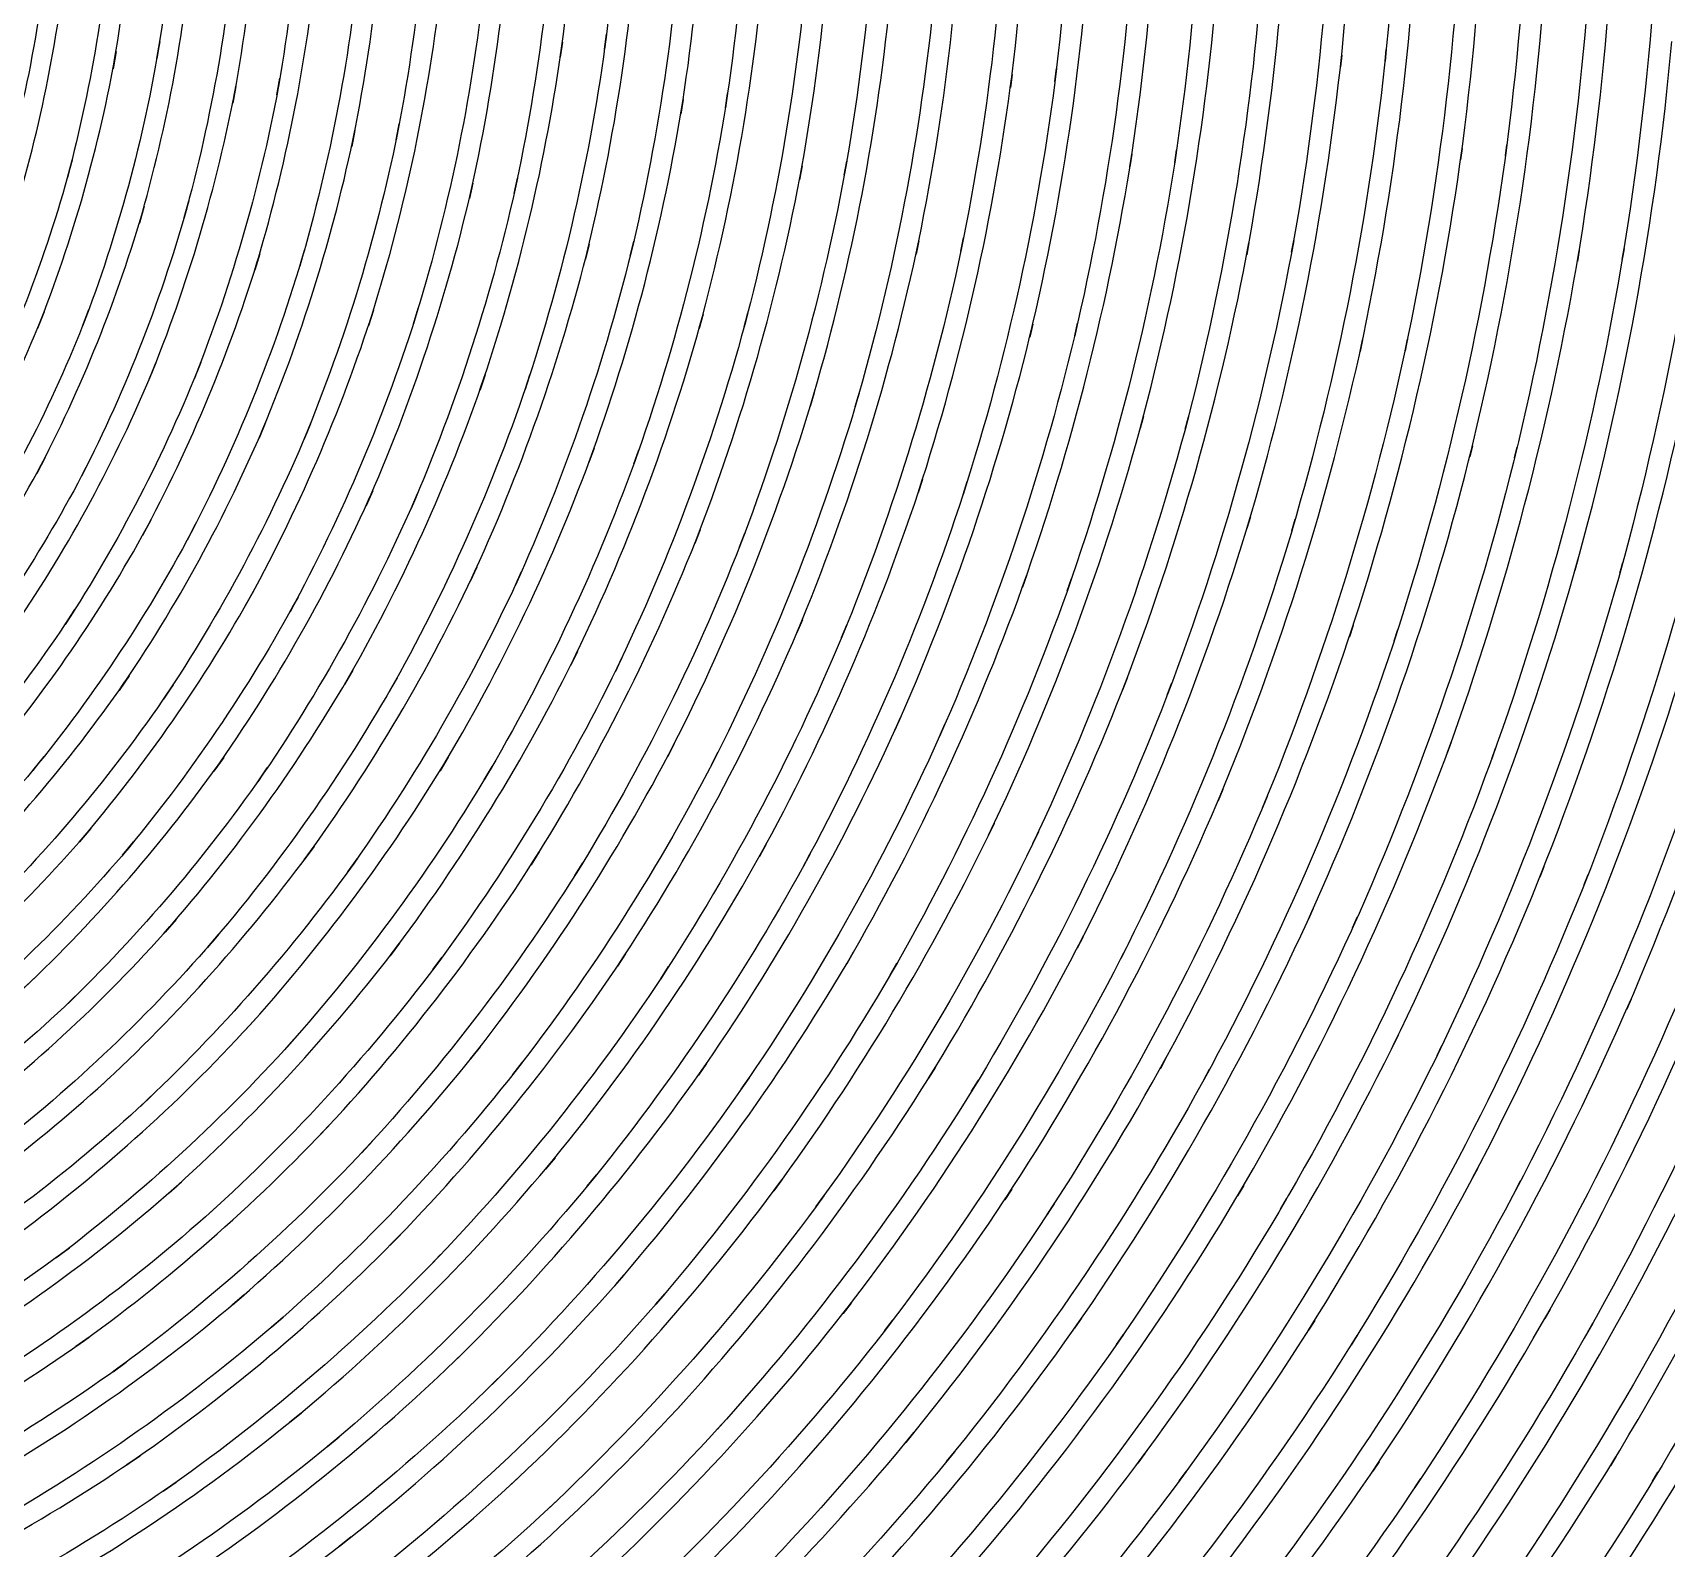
# Model space of a CAD drawing. Extents: x -32 to 185, y 69 to 286.
# Drawn here: x 103.67 to 136.76, y 153.86 to 184.56 of the extents above; entities that cross this region are included whole.
import ezdxf

# ---------------------------------------------------------------- set-up
doc = ezdxf.new("R2010")
doc.units = 0
doc.layers.add('Ebene_1', color=7, linetype='CONTINUOUS')

msp = doc.modelspace()

# ---------------------------------------------------------------- linework, layer by layer
at = {"layer": 'Ebene_1', "color": 7}
for p, q in [((106.189172, 184.035327), (106.246445, 184.382527)), ((114.401325, 184.366746), (114.359071, 184.060527)), ((115.255835, 184.225727), (115.29529, 184.527873)), ((105.361899, 184.179145), (105.300044, 183.828636)), ((130.185704, 184.106854), (130.160249, 183.866818)), ((131.063886, 183.981363), (131.088068, 184.217582)), ((123.509734, 183.713072), (123.475879, 183.447581)), ((124.378498, 183.570272), (124.410825, 183.831436)), ((107.788483, 183.467945), (107.724337, 183.129144)), ((108.620338, 183.301981), (108.680665, 183.636199)), ((117.702274, 183.040308), (117.747074, 183.33049)), ((116.847255, 183.203981), (116.800164, 182.909726)), ((111.035213, 182.391216), (111.098849, 182.713217)), ((110.200812, 182.579071), (110.133612, 182.252998)), ((125.937081, 182.096707), (125.897372, 181.841907)), ((126.804064, 181.928961), (126.842246, 182.180962)), ((132.625779, 182.214562), (132.594215, 181.983689)), ((133.501161, 182.062598), (133.531707, 182.290671)), ((104.376807, 181.628088), (104.469461, 181.978343)), ((119.257293, 181.863034), (119.205366, 181.580488)), ((120.111549, 181.676198), (120.16144, 181.954925)), ((112.588705, 181.513543), (112.517942, 181.200452)), ((113.424124, 181.304306), (113.491579, 181.61307)), ((105.933863, 181.045942), (105.835354, 180.704088)), ((106.741282, 180.815324), (106.835209, 181.154124)), ((115.776636, 180.040232), (115.847908, 180.336524)), ((121.621514, 180.345433), (121.564496, 180.074596)), ((122.473478, 180.135433), (122.52846, 180.40296)), ((129.171084, 180.110742), (129.214866, 180.35256)), ((108.271101, 180.080705), (108.171319, 179.750559)), ((109.080811, 179.827178), (109.176266, 180.153251)), ((114.94198, 180.271869), (114.867653, 179.97176)), ((128.307156, 180.303433), (128.261847, 180.05856)), ((134.996617, 180.144851), (134.959454, 179.922378)), ((135.868691, 179.966669), (135.904836, 180.186596)), ((103.906406, 178.905468), (103.771243, 178.564886)), ((104.683025, 178.613504), (104.812844, 178.952304)), ((110.575503, 178.940341), (110.47394, 178.623686)), ((111.385213, 178.665686), (111.482704, 178.978522)), ((117.25071, 178.855577), (117.172564, 178.56794)), ((118.083329, 178.60154), (118.158674, 178.885613)), ((123.92948, 178.653213), (123.867625, 178.393576)), ((124.778135, 178.419285), (124.837953, 178.675613)), ((130.609522, 178.335285), (130.558868, 178.099576)), ((131.469378, 178.116631), (131.518505, 178.349285)), ((106.169827, 177.869976), (106.035172, 177.53983)), ((106.947973, 177.554339), (107.077028, 177.880921)), ((112.836633, 177.627394), (112.733033, 177.323466)), ((113.644815, 177.330084), (113.744852, 177.630194)), ((119.504457, 177.265939), (119.422748, 176.990775)), ((120.334022, 176.989248), (120.413185, 177.261103)), ((126.171263, 176.788411), (126.104573, 176.538956)), ((127.015337, 176.529284), (127.080246, 176.775684)), ((108.391247, 176.661393), (108.256847, 176.343974)), ((109.169139, 176.323611), (109.298702, 176.637975)), ((115.044562, 176.142629), (114.938417, 175.851683)), ((115.849945, 175.823429), (115.952272, 176.110811)), ((132.834506, 176.194302), (132.778506, 175.96801)), ((133.689016, 175.950447), (133.743234, 176.173683)), ((103.926006, 175.956556), (103.755715, 175.632774)), ((104.667498, 175.583901), (104.832444, 175.90692)), ((121.694059, 175.506265), (121.608277, 175.242301)), ((122.518787, 175.20641), (122.601769, 175.466301)), ((110.561249, 175.282773), (110.42634, 174.978591)), ((111.337104, 174.922846), (111.467177, 175.223719)), ((128.337193, 174.753064), (128.26592, 174.514045)), ((106.066481, 174.686373), (105.897717, 174.372773)), ((106.806955, 174.290045), (106.970118, 174.601355)), ((117.189619, 174.488845), (117.081182, 174.210882)), ((117.99042, 174.147754), (118.095547, 174.422154)), ((129.175666, 174.469755), (129.244903, 174.705718)), ((112.669905, 173.736663), (112.534487, 173.445717)), ((134.971926, 173.884554), (134.911344, 173.667172)), ((135.820327, 173.614481), (135.879382, 173.829063)), ((113.442197, 173.355353), (113.573034, 173.64299)), ((123.808825, 173.577572), (123.719734, 173.326081)), ((124.627953, 173.254553), (124.714753, 173.503245)), ((108.147138, 173.248699), (107.979647, 172.947571)), ((108.884556, 172.829971), (109.046957, 173.128808)), ((104.330225, 172.573644), (104.528007, 172.876808)), ((119.261875, 172.668844), (119.151148, 172.403607)), ((120.057076, 172.305353), (120.164749, 172.56728)), ((130.41734, 172.551244), (130.341995, 172.322407)), ((131.248941, 172.242989), (131.322759, 172.46928)), ((114.707289, 172.025352), (114.571107, 171.747643)), ((115.47449, 171.622661), (115.606599, 171.897061)), ((105.625353, 171.531788), (105.424262, 171.238042)), ((110.158049, 171.647352), (109.991576, 171.358952)), ((110.891395, 171.207242), (111.053031, 171.493097)), ((125.8401, 171.485461), (125.74719, 171.244406)), ((106.3195, 171.058842), (106.514991, 171.351061)), ((126.651846, 171.138261), (126.742209, 171.375752)), ((121.251659, 170.685933), (121.138386, 170.433169)), ((122.039732, 170.300042), (122.150205, 170.55026)), ((116.664491, 170.153169), (116.527545, 169.888696)), ((132.402033, 170.18626), (132.322615, 169.967096)), ((103.674261, 169.615823), (103.903606, 169.896332)), ((107.541573, 169.881314), (107.343028, 169.599786)), ((112.090559, 169.885896), (111.92485, 169.610477)), ((117.424819, 169.729096), (117.558201, 169.990259)), ((133.225743, 169.85255), (133.303634, 170.069169)), ((108.230629, 169.386986), (108.423574, 169.666223)), ((112.817542, 169.42415), (112.978669, 169.696514)), ((127.777192, 169.231204), (127.680974, 169.001095)), ((128.581048, 168.860586), (128.67472, 169.087386)), ((104.851789, 168.442367), (104.620662, 168.171785)), ((123.149806, 168.543931), (123.033988, 168.302621)), ((105.491717, 167.898403), (105.71699, 168.167967)), ((118.531329, 168.123167), (118.393111, 167.871167)), ((123.929734, 168.135385), (124.042498, 168.37364)), ((109.370739, 168.075058), (109.174739, 167.806257)), ((110.05343, 167.559857), (110.24434, 167.826367)), ((113.934488, 167.967639), (113.769543, 167.705966)), ((119.283766, 167.677203), (119.418421, 167.926148)), ((114.654344, 167.485784), (114.815217, 167.744912)), ((134.282107, 167.662185), (134.198871, 167.452693)), ((135.096654, 167.30353), (135.178363, 167.510475)), ((129.611703, 166.820911), (129.512176, 166.601238)), ((106.581427, 166.59742), (106.354118, 166.338547)), ((130.405886, 166.425856), (130.502868, 166.64222)), ((107.213719, 166.032074), (107.435682, 166.289929)), ((111.105213, 166.11811), (110.911504, 165.862546)), ((124.946644, 166.247165), (124.829044, 166.017565)), ((111.779505, 165.582546), (111.968123, 165.835819)), ((115.68169, 165.897928), (115.516999, 165.649237)), ((120.299403, 165.939928), (120.160167, 165.70091)), ((125.717154, 165.81571), (125.832463, 166.042765)), ((103.754443, 165.452728), (103.495315, 165.207855)), ((116.392636, 165.395455), (116.553, 165.641346)), ((121.042168, 165.472837), (121.17835, 165.709565)), ((104.332516, 164.843855), (104.58528, 165.088218)), ((136.047636, 164.983855), (135.960836, 164.783527)), ((108.208738, 164.607127), (107.985247, 164.360472)), ((108.832375, 164.022181), (109.05052, 164.267054)), ((131.33345, 164.25789), (131.231123, 164.048654)), ((112.735069, 164.015054), (112.543396, 163.772472)), ((126.633518, 163.800472), (126.513373, 163.581563)), ((132.117196, 163.838908), (132.217742, 164.046108)), ((113.399688, 163.459635), (113.587034, 163.699926)), ((117.322492, 163.681344), (117.158055, 163.445381)), ((121.959041, 163.60829), (121.818278, 163.380726)), ((127.393083, 163.345853), (127.510683, 163.561963)), ((105.277899, 163.434435), (105.024371, 163.201017)), ((118.022747, 163.157744), (118.183365, 163.391162)), ((122.691115, 163.119562), (122.828569, 163.344326)), ((105.846554, 162.805198), (106.094481, 163.037598)), ((109.724812, 162.476834), (109.505139, 162.243161)), ((110.338267, 161.872288), (110.553103, 162.104179)), ((114.252161, 161.771488), (114.06227, 161.541888)), ((132.934543, 161.548252), (132.829415, 161.348942)), ((106.684009, 161.282251), (106.435827, 161.060797)), ((114.90558, 161.196215), (115.091399, 161.423524)), ((118.847984, 161.322215), (118.684057, 161.098978)), ((128.201011, 161.208179), (128.078829, 161.000469)), ((133.70658, 161.105342), (133.809925, 161.30236)), ((107.242228, 160.634178), (107.485319, 160.854615)), ((119.537039, 160.77876), (119.697657, 160.99996)), ((123.501843, 161.133851), (123.360315, 160.917996)), ((124.221953, 160.622978), (124.36068, 160.836287)), ((128.948866, 160.73116), (129.068757, 160.936578)), ((111.122013, 160.212396), (110.905649, 159.99145)), ((104.143897, 159.741486), (104.415243, 159.94665)), ((111.723759, 159.589268), (111.935796, 159.808432)), ((115.647835, 159.392504), (115.459726, 159.175886)), ((107.965392, 159.002795), (107.722046, 158.793813)), ((116.288782, 158.79814), (116.473327, 159.012976)), ((120.250531, 158.827667), (120.086603, 158.616394)), ((108.511138, 158.336649), (108.749393, 158.544358)), ((124.918899, 158.521194), (124.776099, 158.316794)), ((134.405562, 158.697849), (134.297635, 158.507194)), ((120.926604, 158.263594), (121.087222, 158.472576)), ((125.626027, 157.989194), (125.765772, 158.191048)), ((129.640976, 158.476903), (129.517012, 158.27963)), ((130.375849, 157.97723), (130.497522, 158.172467)), ((135.164872, 158.230248), (135.271017, 158.418867)), ((104.815134, 158.138103), (104.544552, 157.944394)), ((105.301062, 157.434539), (105.56579, 157.627739)), ((112.391942, 157.820175), (112.178378, 157.611702)), ((112.980706, 157.17872), (113.189433, 157.384902)), ((116.9142, 156.884974), (116.727618, 156.680829)), ((109.114157, 156.602938), (108.875138, 156.405919)), ((117.541401, 156.271265), (117.724674, 156.473883)), ((121.521477, 156.203047), (121.35755, 156.003228)), ((109.645903, 155.918974), (109.87983, 156.114465)), ((105.846808, 155.735701), (105.582335, 155.553446)), ((122.183296, 155.618355), (122.343914, 155.815628)), ((126.202064, 155.777446), (126.058754, 155.583991)), ((130.945013, 155.612755), (130.819268, 155.425409)), ((135.738363, 155.711773), (135.627891, 155.530791)), ((106.318227, 155.014827), (106.577863, 155.196573)), ((113.526961, 155.306537), (113.316961, 155.111046)), ((126.894937, 155.223555), (127.035701, 155.414973)), ((131.665378, 155.089664), (131.789087, 155.275228)), ((136.483673, 155.220246), (136.59211, 155.399446)), ((114.100961, 154.646754), (114.307398, 154.840973)), ((118.043365, 154.255263), (117.858056, 154.062826)), ((110.122667, 154.089299), (109.88823, 153.904754))]:
    msp.add_line(p, q, dxfattribs=at)
for points in [[(147.488008, 177.245912), (147.488008, 196.138284), (139.983042, 214.256874), (126.624118, 227.615798)], [(131.17105, 194.283846), (131.449778, 190.853588), (131.413887, 187.405003), (131.063886, 183.981363)], [(130.160249, 183.866818), (130.517631, 187.239039), (130.564977, 190.637224), (130.301522, 194.0181)], [(124.655953, 192.762681), (124.847626, 189.696678), (124.754971, 186.618966), (124.378498, 183.570272)], [(133.935416, 192.729081), (134.11538, 189.167732), (133.970034, 185.597474), (133.501161, 182.062598)], [(123.475879, 183.447581), (123.859989, 186.445366), (123.964861, 189.472423), (123.789225, 192.489553)], [(132.594215, 181.983689), (133.068179, 185.466383), (133.222943, 188.985223), (133.05647, 192.496171)], [(115.523108, 191.963662), (115.679399, 189.38155), (115.590054, 186.79053), (115.255835, 184.225727)], [(114.359071, 184.060527), (114.70398, 186.57442), (114.808344, 189.116059), (114.670635, 191.649807)], [(127.361265, 191.477734), (127.469701, 188.284458), (127.283119, 185.088128), (126.804064, 181.928961)], [(118.173947, 191.129516), (118.271438, 188.424204), (118.11362, 185.715838), (117.702274, 183.040308)], [(125.897372, 181.841907), (126.382282, 184.948892), (126.578791, 188.094058), (126.484609, 191.237188)], [(136.658291, 190.985443), (136.729819, 187.296312), (136.4656, 183.607945), (135.868691, 179.966669)], [(116.800164, 182.909726), (117.220164, 185.534092), (117.39071, 188.192313), (117.309764, 190.848752)], [(134.959454, 179.922378), (135.559163, 183.511727), (135.831018, 187.148166), (135.7712, 190.786642)], [(106.596954, 190.346278), (106.670263, 188.234313), (106.533827, 186.120311), (106.189172, 184.035327)], [(105.300044, 183.828636), (105.658444, 185.862711), (105.812954, 187.92784), (105.760772, 189.992714)], [(109.155902, 189.955296), (109.195102, 187.725476), (109.015647, 185.496674), (108.620338, 183.301981)], [(120.815368, 190.11286), (120.844895, 187.284857), (120.609186, 184.460418), (120.111549, 181.676198)], [(130.036285, 190.00646), (130.051558, 186.688457), (129.761885, 183.375799), (129.171084, 180.110742)], [(107.724337, 183.129144), (108.13161, 185.273183), (108.326592, 187.452094), (108.306483, 189.634314)], [(119.205366, 181.580488), (119.709621, 184.313036), (119.955767, 187.087075), (119.941003, 189.865696)], [(128.261847, 180.05856), (128.856466, 183.271435), (129.15403, 186.53242), (129.150975, 189.800023)], [(111.726814, 189.385878), (111.722741, 187.037439), (111.491104, 184.694855), (111.035213, 182.391216)], [(110.133612, 182.252998), (110.598922, 184.505473), (110.844304, 186.797657), (110.865686, 189.097477)], [(114.300016, 188.635986), (114.243252, 186.169693), (113.949761, 183.7146), (113.424124, 181.304306)], [(121.564496, 180.074596), (122.162169, 182.912271), (122.493842, 185.799838), (122.554678, 188.699368)], [(123.437952, 188.912932), (123.389843, 185.963511), (123.067079, 183.025035), (122.473478, 180.135433)], [(112.517942, 181.200452), (113.051215, 183.559327), (113.355906, 185.96402), (113.428197, 188.381186)], [(132.670833, 188.35064), (132.583524, 184.909946), (132.181342, 181.484016), (131.469378, 178.116631)], [(130.558868, 178.099576), (131.272359, 181.414779), (131.68065, 184.788273), (131.778141, 188.178058)], [(116.865073, 187.706385), (116.7462, 185.122237), (116.381691, 182.555398), (115.776636, 180.040232)], [(105.318117, 187.529476), (105.203571, 185.535619), (104.888189, 183.558563), (104.376807, 181.628088)], [(114.867653, 179.97176), (115.477799, 182.434744), (115.851727, 184.950673), (115.983836, 187.48493)], [(123.867625, 178.393576), (124.568135, 181.33307), (124.994244, 184.331618), (125.140099, 187.350276)], [(126.031263, 187.52973), (125.895845, 184.460927), (125.476354, 181.410961), (124.778135, 178.419285)], [(103.475206, 181.482234), (103.997534, 183.361036), (104.327679, 185.288201), (104.459789, 187.233694)], [(107.817501, 187.046857), (107.666046, 184.938964), (107.305355, 182.85169), (106.741282, 180.815324)], [(105.835354, 180.704088), (106.408081, 182.688526), (106.780991, 184.7254), (106.948482, 186.784166)], [(110.320449, 186.386057), (110.122412, 184.164636), (109.706994, 181.967652), (109.080811, 179.827178)], [(117.172564, 178.56794), (117.869001, 181.132743), (118.321329, 183.757618), (118.522929, 186.407693)], [(119.412057, 186.595293), (119.221657, 183.894818), (118.776711, 181.21827), (118.083329, 178.60154)], [(132.778506, 175.96801), (133.620034, 179.380705), (134.147962, 182.863399), (134.355671, 186.372311)], [(135.254472, 186.51002), (135.054908, 182.949944), (134.530799, 179.415323), (133.689016, 175.950447)], [(108.171319, 179.750559), (108.80412, 181.839361), (109.22972, 183.985436), (109.441757, 186.15722)], [(128.584357, 185.964783), (128.352975, 182.778126), (127.827592, 179.619468), (127.015337, 176.529284)], [(126.104573, 176.538956), (126.917082, 179.576705), (127.446792, 182.683689), (127.687338, 185.819183)], [(110.47394, 178.623686), (111.175977, 180.813542), (111.663432, 183.067035), (111.929177, 185.351328)], [(112.816269, 185.546056), (112.562742, 183.211872), (112.083178, 180.90747), (111.385213, 178.665686)], [(121.930787, 185.303474), (121.659441, 182.488453), (121.124895, 179.704741), (120.334022, 176.989248)], [(119.422748, 176.990775), (120.21464, 179.654087), (120.754277, 182.385871), (121.035041, 185.150237)], [(103.806624, 184.950164), (103.52077, 183.089944), (103.04426, 181.264088), (102.384987, 179.501359)], [(106.246445, 184.382527), (105.920881, 182.411835), (105.397026, 180.479069), (104.683025, 178.613504)], [(112.733033, 177.323466), (113.513724, 179.612087), (114.072452, 181.970962), (114.401325, 184.366746)], [(115.29529, 184.527873), (114.976599, 182.081434), (114.423725, 179.670887), (113.644815, 177.330084)], [(134.911344, 173.667172), (135.889309, 177.172266), (136.546037, 180.759579), (136.873128, 184.384055)], [(137.776511, 184.487146), (137.455783, 180.811251), (136.800837, 177.171757), (135.820327, 173.614481)], [(103.771243, 178.564886), (104.490334, 180.37776), (105.023353, 182.258853), (105.361899, 184.179145)], [(128.26592, 174.514045), (129.19883, 177.645721), (129.841558, 180.85707), (130.185704, 184.106854)], [(131.088068, 184.217582), (130.750541, 180.916633), (130.110358, 177.653612), (129.175666, 174.469755)], [(121.608277, 175.242301), (122.504278, 178.000558), (123.141152, 180.836451), (123.509734, 183.713072)], [(124.410825, 183.831436), (124.049371, 180.903906), (123.416061, 178.01634), (122.518787, 175.20641)], [(106.035172, 177.53983), (106.815609, 179.452486), (107.403101, 181.438452), (107.788483, 183.467945)], [(108.680665, 183.636199), (108.305974, 181.556816), (107.725355, 179.519177), (106.947973, 177.554339)], [(117.747074, 183.33049), (117.354055, 180.773579), (116.718709, 178.25994), (115.849945, 175.823429)], [(114.938417, 175.851683), (115.807181, 178.236013), (116.446345, 180.698233), (116.847255, 183.203981)], [(111.098849, 182.713217), (110.666122, 180.525397), (110.019576, 178.385176), (109.169139, 176.323611)], [(108.256847, 176.343974), (109.108048, 178.353358), (109.75943, 180.441906), (110.200812, 182.579071)], [(123.719734, 173.326081), (124.729008, 176.174447), (125.471263, 179.110886), (125.937081, 182.096707)], [(126.842246, 182.180962), (126.381773, 179.143468), (125.640281, 176.155102), (124.627953, 173.254553)], [(130.341995, 172.322407), (131.403959, 175.542919), (132.168615, 178.854304), (132.625779, 182.214562)], [(133.531707, 182.290671), (133.079124, 178.878995), (132.314978, 175.515428), (131.248941, 172.242989)], [(104.469461, 181.978343), (103.987606, 180.158851), (103.319679, 178.393576), (102.476369, 176.710775)], [(117.081182, 174.210882), (118.04642, 176.687102), (118.774929, 179.249359), (119.257293, 181.863034)], [(120.16144, 181.954925), (119.68493, 179.290086), (118.957948, 176.675902), (117.99042, 174.147754)], [(110.42634, 174.978591), (111.357468, 177.081393), (112.08165, 179.270232), (112.588705, 181.513543)], [(113.491579, 181.61307), (112.991142, 179.31885), (112.269505, 177.078084), (111.337104, 174.922846)], [(103.755715, 175.632774), (104.663171, 177.358594), (105.393208, 179.172232), (105.933863, 181.045942)], [(106.835209, 181.154124), (106.301936, 179.22925), (105.575462, 177.362921), (104.667498, 175.583901)], [(115.847908, 180.336524), (115.271108, 177.93794), (114.465216, 175.600192), (113.442197, 173.355353)], [(119.151148, 172.403607), (120.221512, 174.967646), (121.048531, 177.62663), (121.621514, 180.345433)], [(122.52846, 180.40296), (121.95955, 177.632485), (121.132022, 174.921319), (120.057076, 172.305353)], [(129.214866, 180.35256), (128.645702, 177.208921), (127.787629, 174.124336), (126.651846, 171.138261)], [(105.897717, 174.372773), (106.877209, 176.191502), (107.672155, 178.103649), (108.271101, 180.080705)], [(109.176266, 180.153251), (108.582665, 178.125285), (107.788737, 176.161211), (106.806955, 174.290045)], [(112.534487, 173.445717), (113.554197, 175.638374), (114.360598, 177.924449), (114.94198, 180.271869)], [(125.74719, 171.244406), (126.877628, 174.178554), (127.734938, 177.211212), (128.307156, 180.303433)], [(132.322615, 169.967096), (133.522034, 173.271099), (134.417271, 176.677938), (134.996617, 180.144851)], [(135.904836, 180.186596), (135.328036, 176.667757), (134.431271, 173.208481), (133.225743, 169.85255)], [(101.364513, 174.03779), (102.377605, 175.568119), (103.229569, 177.199503), (103.906406, 178.905468)], [(104.812844, 178.952304), (104.140079, 177.194412), (103.288369, 175.510337), (102.271205, 173.926554)], [(107.979647, 172.947571), (109.039575, 174.854882), (109.909103, 176.862484), (110.575503, 178.940341)], [(111.482704, 178.978522), (110.819613, 176.849248), (109.949321, 174.789718), (108.884556, 172.829971)], [(114.571107, 171.747643), (115.688308, 174.026336), (116.585582, 176.406593), (117.25071, 178.855577)], [(118.158674, 178.885613), (117.496092, 176.384956), (116.597291, 173.953027), (115.47449, 171.622661)], [(121.138386, 170.433169), (122.322533, 173.08019), (123.257224, 175.832338), (123.92948, 178.653213)], [(124.837953, 178.675613), (124.16748, 175.803065), (123.230752, 172.99899), (122.039732, 170.300042)], [(127.680974, 169.001095), (128.941484, 172.015934), (129.921994, 175.140737), (130.609522, 178.335285)], [(131.518505, 178.349285), (130.831995, 175.103064), (129.848685, 171.926843), (128.581048, 168.860586)], [(103.428115, 172.71848), (104.514261, 174.338154), (105.432917, 176.064229), (106.169827, 177.869976)], [(107.077028, 177.880921), (106.342409, 176.024011), (105.421971, 174.245754), (104.330225, 172.573644)], [(134.198871, 167.452693), (135.543636, 170.834078), (136.57811, 174.331027), (137.288547, 177.900012)], [(138.197784, 177.90714), (137.487856, 174.285718), (136.449819, 170.736587), (135.096654, 167.30353)], [(109.991576, 171.358952), (111.141104, 173.351026), (112.093869, 175.450519), (112.836633, 177.627394)], [(113.744852, 177.630194), (113.00336, 175.402155), (112.047541, 173.25099), (110.891395, 171.207242)], [(103.514218, 111.434485), (130.132455, 122.46012), (147.488008, 148.434539), (147.488008, 177.245912)], [(116.527545, 169.888696), (117.750383, 172.24808), (118.747184, 174.718446), (119.504457, 177.265939)], [(120.413185, 177.261103), (119.656167, 174.662191), (118.655547, 172.140152), (117.424819, 169.729096)], [(123.033988, 168.302621), (124.340316, 171.028042), (125.390826, 173.868772), (126.171263, 176.788411)], [(127.080246, 176.775684), (126.2993, 173.804372), (125.244463, 170.911715), (123.929734, 168.135385)], [(105.424262, 171.238042), (106.591354, 172.94248), (107.585355, 174.759428), (108.391247, 176.661393)], [(109.298702, 176.637975), (108.492811, 174.684337), (107.494737, 172.815208), (106.3195, 171.058842)], [(111.92485, 169.610477), (113.17187, 171.682734), (114.21678, 173.870299), (115.044562, 176.142629)], [(115.952272, 176.110811), (115.123726, 173.787063), (114.073979, 171.54757), (112.817542, 169.42415)], [(129.512176, 166.601238), (130.910395, 169.690659), (132.022505, 172.901753), (132.834506, 176.194302)], [(133.743234, 176.173683), (132.930724, 172.829462), (131.813523, 169.566441), (130.405886, 166.425856)], [(100.881385, 171.387206), (102.051532, 172.800953), (103.072006, 174.3323), (103.926006, 175.956556)], [(104.832444, 175.90692), (103.976661, 174.230736), (102.950842, 172.646444), (101.771023, 171.180006)], [(118.393111, 167.871167), (119.730239, 170.307169), (120.835477, 172.863317), (121.694059, 175.506265)], [(122.601769, 175.466301), (121.741659, 172.772189), (120.630567, 170.164369), (119.283766, 167.677203)], [(135.960836, 164.783527), (137.459347, 168.235931), (138.641202, 171.817388), (139.49164, 175.48361)], [(107.343028, 169.599786), (108.59972, 171.383643), (109.677721, 173.28739), (110.561249, 175.282773)], [(111.467177, 175.223719), (110.581613, 173.177172), (109.497502, 171.222006), (108.230629, 169.386986)], [(124.829044, 166.017565), (126.264936, 168.815022), (127.43941, 171.739497), (128.337193, 174.753064)], [(102.793024, 169.855859), (104.045134, 171.350806), (105.141971, 172.969462), (106.066481, 174.686373)], [(106.970118, 174.601355), (106.042045, 172.832771), (104.937826, 171.162442), (103.674261, 169.615823)], [(113.769543, 167.705966), (115.122708, 169.853059), (116.267909, 172.124371), (117.189619, 174.488845)], [(118.095547, 174.422154), (117.171037, 172.006261), (116.018709, 169.683532), (114.654344, 167.485784)], [(129.244903, 174.705718), (128.345084, 171.640225), (127.163992, 168.664331), (125.717154, 165.81571)], [(109.174739, 167.806257), (110.529431, 169.66495), (111.700086, 171.65117), (112.669905, 173.736663)], [(131.231123, 164.048654), (132.775197, 167.206293), (134.027307, 170.498842), (134.971926, 173.884554)], [(135.879382, 173.829063), (134.931963, 170.391678), (133.67247, 167.047711), (132.117196, 163.838908)], [(113.573034, 173.64299), (112.599142, 171.506334), (111.420341, 169.46895), (110.05343, 167.559857)], [(120.160167, 165.70091), (121.618968, 168.207167), (122.840788, 170.84426), (123.808825, 173.577572)], [(124.714753, 173.503245), (123.742643, 170.71826), (122.513187, 168.029749), (121.042168, 165.472837)], [(104.620662, 168.171785), (105.962117, 169.742077), (107.143718, 171.443206), (108.147138, 173.248699)], [(109.046957, 173.128808), (108.037937, 171.271897), (106.846918, 169.519859), (105.491717, 167.898403)], [(104.528007, 172.876808), (103.499133, 171.300915), (102.310659, 169.834987), (100.981676, 168.502185)], [(115.516999, 165.649237), (116.983946, 167.865567), (118.237838, 170.216296), (119.261875, 172.668844)], [(120.164749, 172.56728), (119.135875, 170.063314), (117.872565, 167.662185), (116.392636, 165.395455)], [(126.513373, 163.581563), (128.087229, 166.445456), (129.394067, 169.448077), (130.41734, 172.551244)], [(131.322759, 172.46928), (130.295158, 169.314186), (128.979666, 166.259892), (127.393083, 163.345853)], [(110.911504, 165.862546), (112.371578, 167.790221), (113.642779, 169.854077), (114.707289, 172.025352)], [(115.606599, 171.897061), (114.535725, 169.674877), (113.254088, 167.560112), (111.779505, 165.582546)], [(101.857568, 167.076729), (103.261133, 168.430403), (104.52368, 169.923059), (105.625353, 171.531788)], [(106.354118, 166.338547), (107.793319, 167.978839), (109.067575, 169.757096), (110.158049, 171.647352)], [(111.053031, 171.493097), (109.954921, 169.551677), (108.668702, 167.722766), (107.213719, 166.032074)], [(121.818278, 163.380726), (123.406897, 165.951892), (124.753444, 168.665095), (125.8401, 171.485461)], [(132.829415, 161.348942), (134.526217, 164.568182), (135.926473, 167.935567), (137.01211, 171.408843)], [(106.514991, 171.351061), (105.404408, 169.691423), (104.128879, 168.148112), (102.708005, 166.744547)], [(126.742209, 171.375752), (125.649954, 168.504476), (124.293734, 165.740365), (122.691115, 163.119562)], [(137.91702, 171.318733), (136.826292, 167.793785), (135.416872, 164.374981), (133.70658, 161.105342)], [(117.158055, 163.445381), (118.74642, 165.725092), (120.117149, 168.149385), (121.251659, 170.685933)], [(122.150205, 170.55026), (121.008568, 167.962548), (119.626639, 165.487346), (118.022747, 163.157744)], [(112.543396, 163.772472), (114.116743, 165.763528), (115.49689, 167.900185), (116.664491, 170.153169)], [(128.078829, 161.000469), (129.797521, 163.923672), (131.244868, 166.998584), (132.402033, 170.18626)], [(103.903606, 169.896332), (102.712842, 168.438803), (101.375204, 167.107275), (99.912075, 165.923128)], [(103.495315, 165.207855), (104.996371, 166.626947), (106.351827, 168.192658), (107.541573, 169.881314)], [(107.985247, 164.360472), (109.529575, 166.064656), (110.904631, 167.915203), (112.090559, 169.885896)], [(117.558201, 169.990259), (116.3822, 167.686621), (114.989835, 165.499819), (113.399688, 163.459635)], [(133.303634, 170.069169), (132.140105, 166.830075), (130.682322, 163.704254), (128.948866, 160.73116)], [(108.423574, 169.666223), (107.222882, 167.927421), (105.852408, 166.31182), (104.332516, 164.843855)], [(112.978669, 169.696514), (111.783068, 167.675675), (110.394522, 165.775237), (108.832375, 164.022181)], [(123.360315, 160.917996), (125.085626, 163.546944), (126.564282, 166.329892), (127.777192, 169.231204)], [(128.67472, 169.087386), (127.453919, 166.135165), (125.9633, 163.301562), (124.221953, 160.622978)], [(134.297635, 158.507194), (136.1548, 161.781161), (137.710838, 165.217019), (138.946148, 168.772513)], [(100.631421, 164.412909), (102.171168, 165.609528), (103.58517, 166.959638), (104.851789, 168.442367)], [(118.684057, 161.098978), (120.401222, 163.436217), (121.896169, 165.928728), (123.149806, 168.543931)], [(139.846731, 168.647531), (138.604548, 165.040873), (137.03731, 161.553852), (135.164872, 158.230248)], [(105.71699, 168.167967), (104.436116, 166.635856), (103.003787, 165.236619), (101.44215, 163.992145)], [(114.06227, 161.541888), (115.756272, 163.589708), (117.252746, 165.79331), (118.531329, 168.123167)], [(124.042498, 168.37364), (122.779951, 165.707528), (121.271513, 163.164871), (119.537039, 160.77876)], [(105.024371, 163.201017), (106.629791, 164.678909), (108.085792, 166.311565), (109.370739, 168.075058)], [(110.24434, 167.826367), (108.945902, 166.012983), (107.473101, 164.3312), (105.846554, 162.805198)], [(109.505139, 162.243161), (111.161977, 164.004617), (112.645215, 165.921856), (113.934488, 167.967639)], [(119.418421, 167.926148), (118.129401, 165.545892), (116.618164, 163.292653), (114.90558, 161.196215)], [(114.815217, 167.744912), (113.514234, 165.648728), (112.014959, 163.682108), (110.338267, 161.872288)], [(129.517012, 158.27963), (131.387668, 161.255524), (132.982906, 164.396109), (134.282107, 167.662185)], [(135.178363, 167.510475), (133.871016, 164.19349), (132.263306, 161.002251), (130.375849, 157.97723)], [(124.776099, 158.316794), (126.645482, 160.996906), (128.264138, 163.843745), (129.611703, 166.820911)], [(102.061459, 162.380616), (103.704806, 163.632217), (105.219098, 165.044946), (106.581427, 166.59742)], [(130.502868, 166.64222), (129.145884, 163.614653), (127.513228, 160.718178), (125.626027, 157.989194)], [(107.435682, 166.289929), (106.057063, 164.688327), (104.522407, 163.227744), (102.854878, 161.929561)], [(106.435827, 161.060797), (108.152483, 162.591125), (109.716412, 164.284872), (111.105213, 166.11811)], [(120.086603, 158.616394), (121.939441, 161.004033), (123.566497, 163.558653), (124.946644, 166.247165)], [(111.968123, 165.835819), (110.564558, 163.953454), (108.981793, 162.211343), (107.242228, 160.634178)], [(110.905649, 159.99145), (112.681615, 161.803815), (114.28118, 163.781635), (115.68169, 165.897928)], [(115.459726, 159.175886), (117.281255, 161.273851), (118.901693, 163.538544), (120.299403, 165.939928)], [(125.832463, 166.042765), (124.441116, 163.303599), (122.798533, 160.699342), (120.926604, 158.263594)], [(135.627891, 155.530791), (137.652038, 158.851085), (139.370985, 162.348034), (140.763859, 165.978619)], [(141.659096, 165.819528), (140.257313, 162.137525), (138.52513, 158.589922), (136.483673, 155.220246)], [(99.128838, 161.894434), (100.787203, 162.920507), (102.337132, 164.113054), (103.754443, 165.452728)], [(116.553, 165.641346), (115.138999, 163.475417), (113.521615, 161.448979), (111.723759, 159.589268)], [(121.17835, 165.709565), (119.768167, 163.258035), (118.130929, 160.94396), (116.288782, 158.79814)], [(104.58528, 165.088218), (103.148624, 163.700435), (101.575531, 162.461307), (99.890184, 161.38967)], [(130.819268, 155.425409), (132.848506, 158.446103), (134.598762, 161.645488), (136.047636, 164.983855)], [(136.937783, 164.798291), (135.478472, 161.409015), (133.713452, 158.15923), (131.665378, 155.089664)], [(103.368297, 160.222323), (105.121862, 161.52127), (106.743318, 162.990253), (108.208738, 164.607127)], [(109.05052, 164.267054), (107.566773, 162.601816), (105.923172, 161.085997), (104.143897, 159.741486)], [(126.058754, 155.583991), (128.07832, 158.307885), (129.844103, 161.211488), (131.33345, 164.25789)], [(107.722046, 158.793813), (109.556557, 160.369196), (111.23554, 162.117925), (112.735069, 164.015054)], [(121.35755, 156.003228), (123.352679, 158.433885), (125.118972, 161.044251), (126.633518, 163.800472)], [(132.217742, 164.046108), (130.716431, 160.949051), (128.934612, 157.995812), (126.894937, 155.223555)], [(113.587034, 163.699926), (112.07045, 161.753924), (110.370594, 159.95785), (108.511138, 158.336649)], [(112.178378, 157.611702), (114.080852, 159.468104), (115.803108, 161.500397), (117.322492, 163.681344)], [(116.727618, 156.680829), (118.683293, 158.821813), (120.434822, 161.141233), (121.959041, 163.60829)], [(127.510683, 163.561963), (125.983154, 160.755851), (124.199553, 158.096612), (122.183296, 155.618355)], [(100.33513, 159.721632), (102.102186, 160.791487), (103.758006, 162.035197), (105.277899, 163.434435)], [(118.183365, 163.391162), (116.648455, 161.161342), (114.906344, 159.081195), (112.980706, 157.17872)], [(122.828569, 163.344326), (121.289841, 160.827633), (119.51973, 158.459594), (117.541401, 156.271265)], [(106.094481, 163.037598), (104.553462, 161.591779), (102.872187, 160.30225), (101.076367, 159.188868)], [(104.544552, 157.944394), (106.414191, 159.283559), (108.149174, 160.801414), (109.724812, 162.476834)], [(131.977196, 152.443916), (134.171635, 155.501773), (136.084036, 158.752831), (137.69022, 162.156616)], [(110.553103, 162.104179), (108.957357, 160.381669), (107.198446, 158.81774), (105.301062, 157.434539)], [(138.572475, 161.936943), (136.954074, 158.482503), (135.025126, 155.181809), (132.809815, 152.076097)], [(108.875138, 156.405919), (110.833867, 158.019485), (112.634524, 159.816068), (114.252161, 161.771488)], [(127.199374, 152.725698), (129.375739, 155.485737), (131.295523, 158.438976), (132.934543, 161.548252)], [(101.405495, 157.43683), (103.286842, 158.542067), (105.055171, 159.830068), (106.684009, 161.282251)], [(115.091399, 161.423524), (113.454924, 159.42025), (111.631359, 157.577084), (109.645903, 155.918974)], [(113.316961, 155.111046), (115.351035, 157.003593), (117.20311, 159.083231), (118.847984, 161.322215)], [(122.489515, 153.266607), (124.633044, 155.732901), (126.544937, 158.391376), (128.201011, 161.208179)], [(133.809925, 161.30236), (132.15716, 158.142939), (130.219558, 155.140827), (128.021302, 152.333698)], [(107.485319, 160.854615), (105.832808, 159.356359), (104.037497, 158.023812), (102.125096, 156.876065)], [(119.697657, 160.99996), (118.034965, 158.712103), (116.161, 156.584865), (114.100961, 154.646754)], [(117.858056, 154.062826), (119.95424, 156.239956), (121.843732, 158.607231), (123.501843, 161.133851)], [(124.36068, 160.836287), (122.686024, 158.260794), (120.776168, 155.845664), (118.655802, 153.622717)], [(129.068757, 160.936578), (127.39741, 158.070139), (125.465917, 155.363046), (123.299224, 152.849916)], [(105.582335, 155.553446), (107.574155, 156.924938), (109.429284, 158.485303), (111.122013, 160.212396)], [(104.415243, 159.94665), (102.729133, 158.672649), (100.920331, 157.568939), (99.016075, 156.652574)], [(111.935796, 159.808432), (110.220921, 158.034757), (108.339574, 156.429338), (106.318227, 155.014827)], [(109.88823, 153.904754), (111.977032, 155.548101), (113.90547, 157.385666), (115.647835, 159.392504)], [(132.983161, 149.342531), (135.348654, 152.428898), (137.429819, 155.723482), (139.200694, 159.185304)], [(102.33255, 155.046645), (104.334043, 156.179374), (106.220736, 157.504539), (107.965392, 159.002795)], [(116.473327, 159.012976), (114.709835, 156.958793), (112.756451, 155.075664), (110.639394, 153.388535)], [(114.312234, 152.495079), (116.484527, 154.41639), (118.472784, 156.536501), (120.250531, 158.827667)], [(140.073786, 158.931776), (138.288657, 155.419809), (136.189418, 152.076352), (133.801271, 148.943149)], [(108.749393, 158.544358), (106.979537, 157.001302), (105.06408, 155.633119), (103.03026, 154.459154)], [(118.84442, 151.329515), (121.086459, 153.53439), (123.120024, 155.942137), (124.918899, 158.521194)], [(128.190574, 149.749041), (130.529595, 152.53708), (132.609997, 155.532319), (134.405562, 158.697849)], [(121.087222, 158.472576), (119.289621, 156.133556), (117.277692, 153.967117), (115.078162, 152.001515)], [(125.765772, 158.191048), (123.948571, 155.563373), (121.892605, 153.109044), (119.624348, 150.859114)], [(123.474097, 150.412896), (125.771881, 152.90668), (127.836247, 155.606137), (129.640976, 158.476903)], [(130.497522, 158.172467), (128.675739, 155.252318), (126.589991, 152.505261), (124.267007, 149.965404)], [(135.271017, 158.418867), (133.45967, 155.203446), (131.359414, 152.159843), (128.996212, 149.325222)], [(99.157093, 154.875591), (101.145604, 155.774646), (103.040951, 156.867665), (104.815134, 158.138103)], [(105.56579, 157.627739), (103.763606, 156.313774), (101.83695, 155.179518), (99.813566, 154.241772)], [(106.475281, 153.056862), (108.594374, 154.45279), (110.575758, 156.047774), (112.391942, 157.820175)], [(113.189433, 157.384902), (111.349322, 155.567191), (109.340448, 153.928172), (107.190046, 152.490752)], [(110.75394, 151.296678), (112.977906, 152.962425), (115.040489, 154.833591), (116.9142, 156.884974)], [(103.110187, 152.55897), (105.236662, 153.711044), (107.247319, 155.065482), (109.114157, 156.602938)], [(117.724674, 156.473883), (115.828054, 154.375918), (113.738743, 152.460207), (111.484741, 150.752205)], [(115.15809, 149.77195), (117.473946, 151.713879), (119.604239, 153.866826), (121.521477, 156.203047)], [(109.87983, 156.114465), (107.986265, 154.532972), (105.945317, 153.137044), (103.785243, 151.945261)], [(133.830289, 146.128637), (136.372182, 149.234858), (138.628221, 152.56457), (140.570404, 156.077046)], [(99.825021, 152.400388), (101.935714, 153.314208), (103.952479, 154.431154), (105.846808, 155.735701)], [(122.343914, 155.815628), (120.40504, 153.432826), (118.249292, 151.234569), (115.904927, 149.249622)], [(119.678567, 148.487767), (122.07206, 150.712496), (124.256062, 153.152571), (126.202064, 155.777446)], [(124.304425, 147.449475), (126.76181, 149.962604), (128.984757, 152.695152), (130.945013, 155.612755)], [(129.02523, 146.661656), (131.53225, 149.468786), (133.77938, 152.498134), (135.738363, 155.711773)], [(141.433569, 155.790428), (139.47484, 152.228316), (137.198437, 148.85024), (134.632108, 145.697691)], [(106.577863, 155.196573), (104.653753, 153.850026), (102.603387, 152.693116), (100.456294, 151.742133)], [(107.216773, 150.461768), (109.46823, 151.873988), (111.581214, 153.496208), (113.526961, 155.306537)], [(127.035701, 155.414973), (125.069335, 152.742498), (122.861151, 150.25635), (120.439658, 147.987839)], [(131.789087, 155.275228), (129.809994, 152.309261), (127.563883, 149.529877), (125.079772, 146.972202)], [(136.59211, 155.399446), (134.615817, 152.136679), (132.347051, 149.059985), (129.814321, 146.207546)], [(114.307398, 154.840973), (112.335687, 152.986098), (110.193176, 151.321369), (107.908883, 149.868932)], [(111.465904, 148.590094), (113.82987, 150.269586), (116.032199, 152.166206), (118.043365, 154.255263)], [(103.732552, 149.981441), (105.988336, 151.144205), (108.128301, 152.520025), (110.122667, 154.089299)]]:
    msp.add_open_spline(points, degree=3, dxfattribs=at)

doc.saveas('drawing.dxf')
